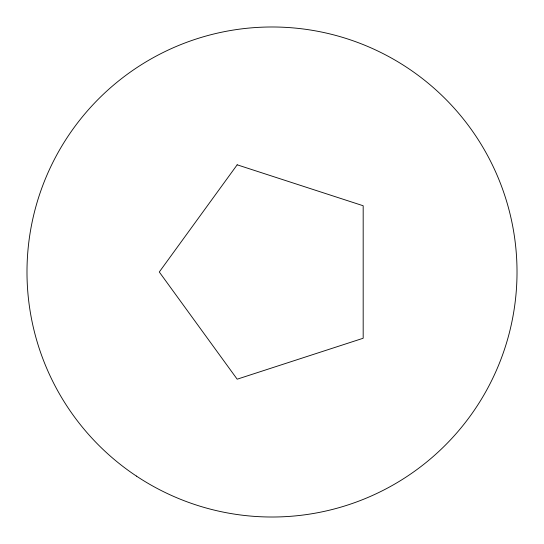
<?xml version="1.0" encoding="UTF-8"?>
<svg xmlns="http://www.w3.org/2000/svg" width="544" height="544" viewBox="0 0 544 544"><rect width="100%" height="100%" fill="white"/><g stroke="black" fill="none" stroke-linecap="round" stroke-linejoin="round"><path stroke-width="0.82" d="M237.17 164.812L159.29 272L237.17 379.188L363.181 338.246L363.181 205.754L237.17 164.812M136.408 476.075A245.018 245.018 0 0 0 516.535 287.382A245.018 245.018 0 0 0 163.057 52.537A245.018 245.018 0 0 0 136.408 476.075"/></g></svg>
